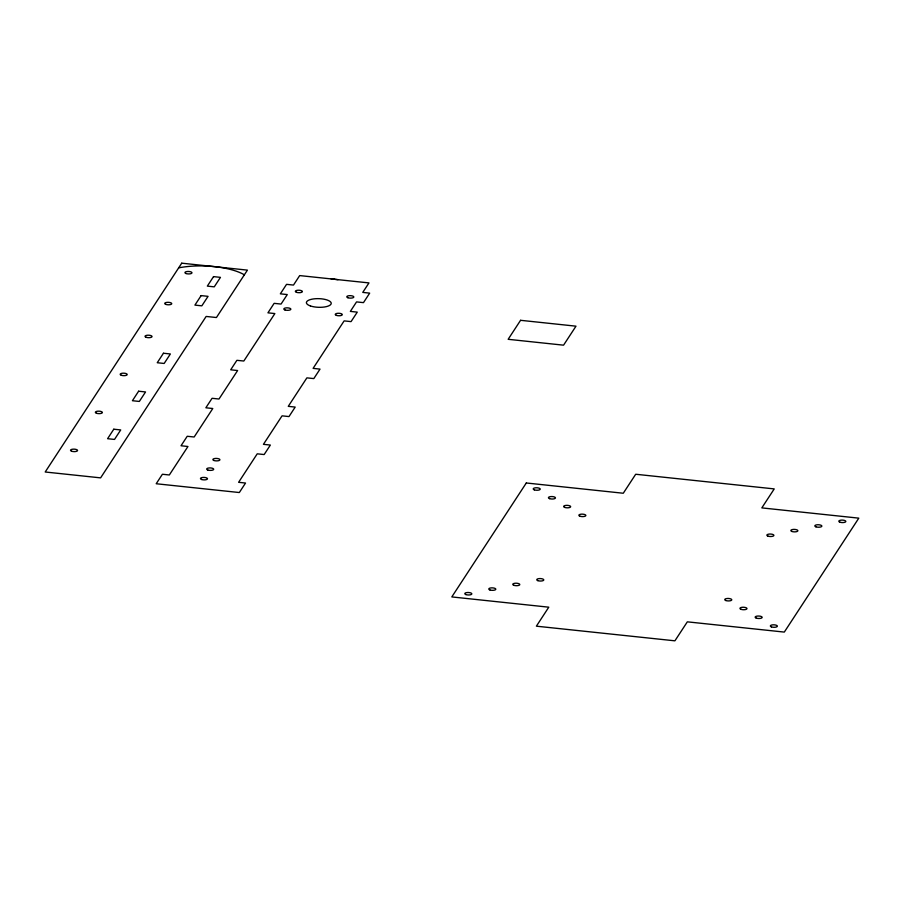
<?xml version="1.0" encoding="UTF-8"?>
<svg xmlns="http://www.w3.org/2000/svg" width="904" height="904" viewBox="0 0 904 904"><rect width="100%" height="100%" fill="white"/><g stroke="black" fill="none" stroke-linecap="round" stroke-linejoin="round"><path stroke-width="1.36" d="M331.124 278.94L368.968 282.907L362.753 292.399L369.679 293.133L363.476 302.637L356.549 301.902L350.345 311.394L357.272 312.129L351.057 321.621L344.13 320.886L313.1 368.369L320.027 369.103L313.812 378.595L306.885 377.861L288.263 406.348L295.19 407.082L288.986 416.574L282.059 415.84L263.437 444.327L270.364 445.062L264.16 454.554L257.233 453.819L238.611 482.307L245.538 483.041L239.323 492.533L156.2 483.742L162.404 474.25L169.33 474.984L187.953 446.497L181.026 445.762L187.23 436.27L194.157 437.005L212.779 408.518L205.852 407.783L212.067 398.291L218.994 399.026L237.616 370.538L230.689 369.804L236.893 360.312L243.82 361.035L274.861 313.564L267.934 312.829L274.138 303.337L281.065 304.072L287.269 294.568L280.342 293.834L286.557 284.342L293.484 285.076L299.687 275.584L334.322 279.246M334.593 279.268L338.006 279.686M178.664 267.855A47.483 16.554 1.8 0 1 244.374 274.816M181.727 263.177L45.2 472.001L100.615 477.866L206.146 316.445L216.429 317.53L247.425 270.126L181.727 263.177M113.791 429.208L107.587 438.7L114.514 439.434L120.718 429.931L113.791 429.208M138.617 391.217L132.413 400.721L139.34 401.444L145.544 391.952L138.617 391.217M163.454 353.238L157.239 362.73L164.166 363.464L170.381 353.972L163.454 353.238M201.129 295.608L194.914 305.111L201.841 305.834L208.056 296.342L201.129 295.608M213.536 276.624L207.332 286.116L214.259 286.85L220.463 277.358L213.536 276.624M520.568 320.31L508.15 339.305L563.565 345.17L575.984 326.174L520.568 320.31M526.297 482.985L451.808 596.922L548.784 607.183L536.377 626.178L674.915 640.823L687.334 621.839L784.31 632.088L858.8 518.15L761.823 507.89L774.231 488.906L635.693 474.25L623.285 493.245L526.297 482.985M284.929 309.925A3.548 1.243 1.8 0 0 290.794 309.439A3.548 1.243 1.8 0 0 286.274 307.868A3.548 1.243 1.8 0 0 284.929 309.925M347.882 297.732A3.548 1.243 1.8 0 0 353.746 297.258A3.548 1.243 1.8 0 0 349.226 295.676A3.548 1.243 1.8 0 0 347.882 297.732M310.4 305.936A12.43 4.328 1.8 0 0 330.932 304.264A12.43 4.328 1.8 0 0 315.101 298.749A12.43 4.328 1.8 0 0 310.4 305.936M296.455 292.297A3.548 1.243 1.8 0 0 302.32 291.822A3.548 1.243 1.8 0 0 297.789 290.24A3.548 1.243 1.8 0 0 296.455 292.297M336.356 315.36A3.548 1.243 1.8 0 0 342.232 314.886A3.548 1.243 1.8 0 0 337.7 313.304A3.548 1.243 1.8 0 0 336.356 315.36M207.773 470.001A3.548 1.243 1.8 0 0 213.638 469.515A3.548 1.243 1.8 0 0 209.118 467.944A3.548 1.243 1.8 0 0 207.773 470.001M213.977 460.498A3.548 1.243 1.8 0 0 219.853 460.023A3.548 1.243 1.8 0 0 215.321 458.441A3.548 1.243 1.8 0 0 213.977 460.498M201.569 479.493A3.548 1.243 1.8 0 0 207.434 479.007A3.548 1.243 1.8 0 0 202.914 477.436A3.548 1.243 1.8 0 0 201.569 479.493M549.53 498.635A3.548 1.243 1.8 0 0 555.395 498.16A3.548 1.243 1.8 0 0 550.875 496.578A3.548 1.243 1.8 0 0 549.53 498.635M564.729 507.426A3.548 1.243 1.8 0 0 570.593 506.952A3.548 1.243 1.8 0 0 566.073 505.37A3.548 1.243 1.8 0 0 564.729 507.426M579.927 516.207A3.548 1.243 1.8 0 0 585.803 515.732A3.548 1.243 1.8 0 0 581.272 514.161A3.548 1.243 1.8 0 0 579.927 516.207M534.32 489.855A3.548 1.243 1.8 0 0 540.185 489.369A3.548 1.243 1.8 0 0 535.665 487.798A3.548 1.243 1.8 0 0 534.32 489.855M839.906 522.184A3.548 1.243 1.8 0 0 845.771 521.71A3.548 1.243 1.8 0 0 841.251 520.128A3.548 1.243 1.8 0 0 839.906 522.184M815.928 526.829A3.548 1.243 1.8 0 0 821.792 526.354A3.548 1.243 1.8 0 0 817.272 524.772A3.548 1.243 1.8 0 0 815.928 526.829M791.949 531.473A3.548 1.243 1.8 0 0 797.814 530.987A3.548 1.243 1.8 0 0 793.294 529.416A3.548 1.243 1.8 0 0 791.949 531.473M767.959 536.117A3.548 1.243 1.8 0 0 773.835 535.631A3.548 1.243 1.8 0 0 769.304 534.061A3.548 1.243 1.8 0 0 767.959 536.117M537.846 580.65A3.548 1.243 1.8 0 0 543.711 580.176A3.548 1.243 1.8 0 0 539.191 578.594A3.548 1.243 1.8 0 0 537.846 580.65M513.856 585.295A3.548 1.243 1.8 0 0 519.721 584.82A3.548 1.243 1.8 0 0 515.201 583.238A3.548 1.243 1.8 0 0 513.856 585.295M489.878 589.939A3.548 1.243 1.8 0 0 495.742 589.464A3.548 1.243 1.8 0 0 491.222 587.882A3.548 1.243 1.8 0 0 489.878 589.939M465.899 594.583A3.548 1.243 1.8 0 0 471.764 594.097A3.548 1.243 1.8 0 0 467.244 592.527A3.548 1.243 1.8 0 0 465.899 594.583M725.844 600.538A3.548 1.243 1.8 0 0 731.709 600.064A3.548 1.243 1.8 0 0 727.189 598.482A3.548 1.243 1.8 0 0 725.844 600.538M741.043 609.33A3.548 1.243 1.8 0 0 746.919 608.844A3.548 1.243 1.8 0 0 742.387 607.273A3.548 1.243 1.8 0 0 741.043 609.33M756.252 618.11A3.548 1.243 1.8 0 0 762.117 617.635A3.548 1.243 1.8 0 0 757.597 616.053A3.548 1.243 1.8 0 0 756.252 618.11M771.451 626.901A3.548 1.243 1.8 0 0 777.316 626.415A3.548 1.243 1.8 0 0 772.796 624.845A3.548 1.243 1.8 0 0 771.451 626.901M146.12 337.282A3.548 1.243 1.8 0 0 151.985 336.796A3.548 1.243 1.8 0 0 147.454 335.226A3.548 1.243 1.8 0 0 146.12 337.282M121.283 375.262A3.548 1.243 1.8 0 0 127.148 374.776A3.548 1.243 1.8 0 0 122.628 373.205A3.548 1.243 1.8 0 0 121.283 375.262M96.457 413.241A3.548 1.243 1.8 0 0 102.321 412.766A3.548 1.243 1.8 0 0 97.801 411.184A3.548 1.243 1.8 0 0 96.457 413.241M186.043 273.539A3.548 1.243 1.8 0 0 191.908 273.064A3.548 1.243 1.8 0 0 187.388 271.482A3.548 1.243 1.8 0 0 186.043 273.539M71.619 451.22A3.548 1.243 1.8 0 0 77.495 450.746A3.548 1.243 1.8 0 0 72.964 449.164A3.548 1.243 1.8 0 0 71.619 451.22M165.816 304.399A3.548 1.243 1.8 0 0 171.681 303.925A3.548 1.243 1.8 0 0 167.161 302.343A3.548 1.243 1.8 0 0 165.816 304.399"/></g></svg>
